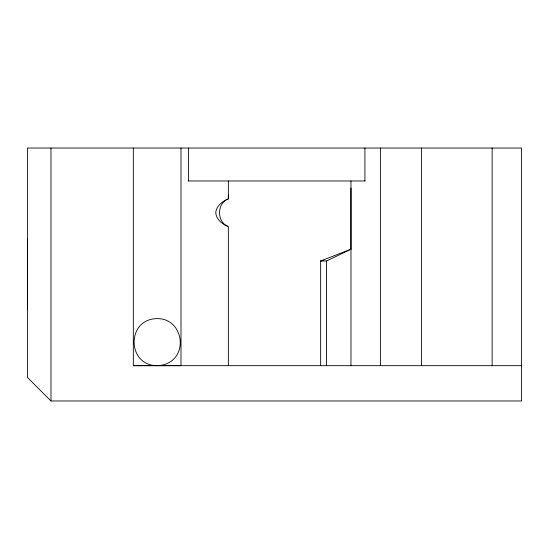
<?xml version="1.0" encoding="UTF-8"?>
<svg xmlns="http://www.w3.org/2000/svg" width="549" height="549" viewBox="0 0 549 549"><rect width="100%" height="100%" fill="white"/><g stroke="black" fill="none" stroke-linecap="round" stroke-linejoin="round"><path stroke-width="0.82" d="M50.982 400.969L27.45 377.438L27.45 148.031L521.55 148.038L521.55 400.969L50.982 400.969L50.982 148.038M521.55 365.675L133.332 365.675L133.332 148.038M180.992 148.038L180.992 365.675L133.332 365.675M228.35 365.675L228.35 226.531C222.338 224.28 216.327 219.566 215.75 212.744C216.327 205.916 222.338 201.202 228.35 198.958L228.35 195.094M320.65 365.675L320.65 260.974L326.586 260.974L350.969 249.205L350.969 180.971M227.684 199.088C216.807 203.981 216.807 221.501 227.684 226.394M350.969 249.205L320.65 260.974L323.841 260.343M160.658 365.414C190.99 360.487 184.107 314.666 153.665 318.88C127.1 322.311 127.848 363.067 154.516 365.524M188.177 180.978L365.071 180.971M492.137 148.038L492.137 365.675M421.557 148.038L421.557 365.675M380.382 148.038L380.382 365.675M364.913 148.038L364.913 180.978M350.969 188.032L350.969 365.675M326.586 260.974L326.586 365.675M228.35 180.978L228.35 198.958M188.52 148.038L188.52 180.978M27.45 239.206L27.45 309.794"/></g></svg>
